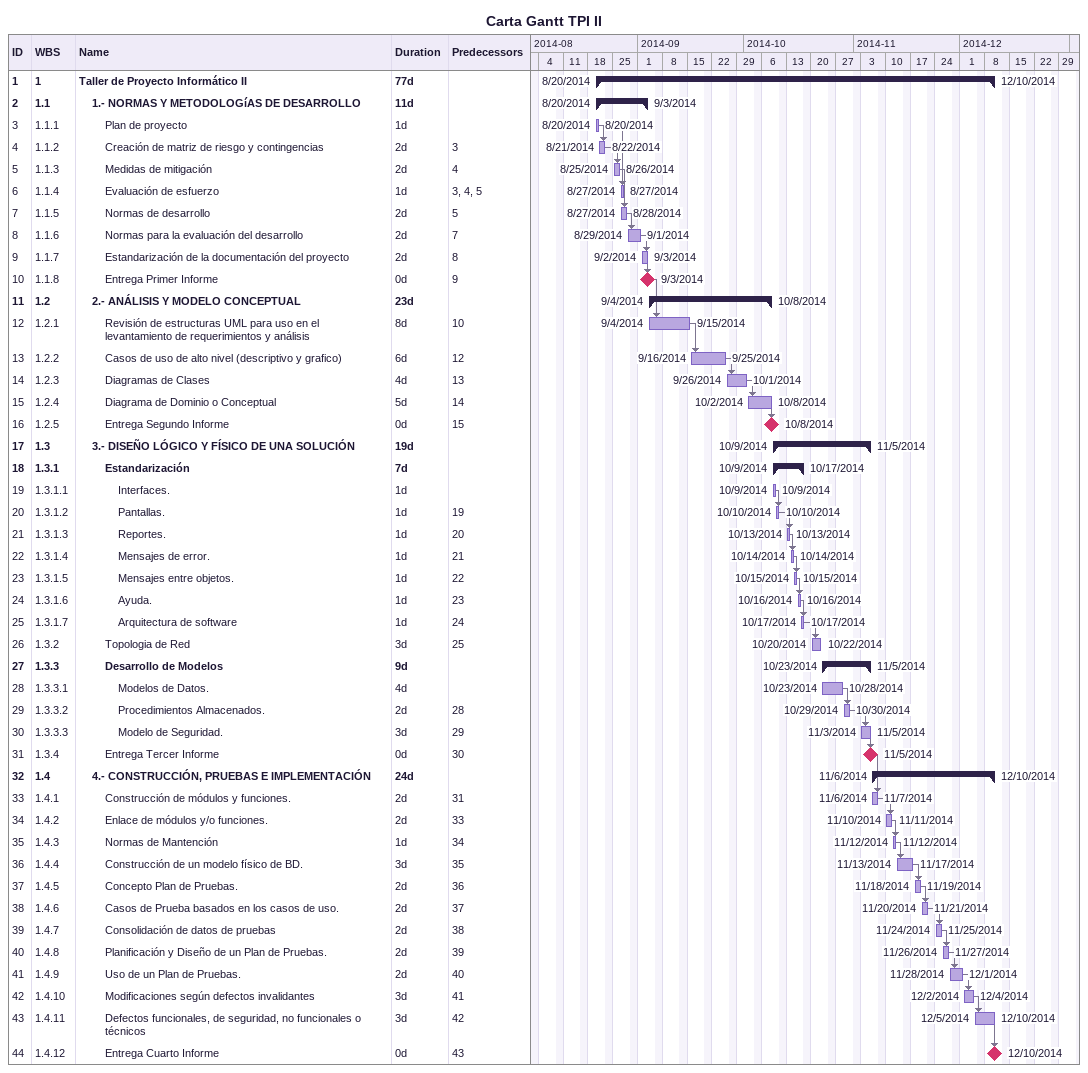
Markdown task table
Carta Gantt TPI II

| ID | WBS | Task | Duration | Start | Finish | Predecessors |
|---|---|---|---|---|---|---|
| 1 | 1 | **Taller de Proyecto Informático II** | 77d | 2014-08-20 | 2014-12-10 |  |
| 2 | 1.1 | **1.- NORMAS Y METODOLOGíAS DE DESARROLLO** | 11d | 2014-08-20 | 2014-09-03 |  |
| 3 | 1.1.1 | Plan de proyecto | 1d | 2014-08-20 | 2014-08-20 |  |
| 4 | 1.1.2 | Creación de matriz de riesgo y contingencias | 2d | 2014-08-21 | 2014-08-22 | 3 |
| 5 | 1.1.3 | Medidas de mitigación | 2d | 2014-08-25 | 2014-08-26 | 4 |
| 6 | 1.1.4 | Evaluación de esfuerzo | 1d | 2014-08-27 | 2014-08-27 | 3, 4, 5 |
| 7 | 1.1.5 | Normas de desarrollo | 2d | 2014-08-27 | 2014-08-28 | 5 |
| 8 | 1.1.6 | Normas para la evaluación del desarrollo | 2d | 2014-08-29 | 2014-09-01 | 7 |
| 9 | 1.1.7 | Estandarización de la documentación del proyecto | 2d | 2014-09-02 | 2014-09-03 | 8 |
| 10 | 1.1.8 | Entrega Primer Informe | 0d | 2014-09-03 | 2014-09-03 | 9 |
| 11 | 1.2 | **2.- ANÁLISIS Y MODELO CONCEPTUAL** | 23d | 2014-09-04 | 2014-10-08 |  |
| 12 | 1.2.1 | Revisión de estructuras UML para uso en el levantamiento de requerimientos y análisis | 8d | 2014-09-04 | 2014-09-15 | 10 |
| 13 | 1.2.2 | Casos de uso de alto nivel (descriptivo y grafico) | 6d | 2014-09-16 | 2014-09-25 | 12 |
| 14 | 1.2.3 | Diagramas de Clases | 4d | 2014-09-26 | 2014-10-01 | 13 |
| 15 | 1.2.4 | Diagrama de Dominio o Conceptual | 5d | 2014-10-02 | 2014-10-08 | 14 |
| 16 | 1.2.5 | Entrega Segundo Informe | 0d | 2014-10-08 | 2014-10-08 | 15 |
| 17 | 1.3 | **3.- DISEÑO LÓGICO Y FÍSICO DE UNA SOLUCIÓN** | 19d | 2014-10-09 | 2014-11-05 |  |
| 18 | 1.3.1 | **Estandarización** | 7d | 2014-10-09 | 2014-10-17 |  |
| 19 | 1.3.1.1 | Interfaces. | 1d | 2014-10-09 | 2014-10-09 |  |
| 20 | 1.3.1.2 | Pantallas. | 1d | 2014-10-10 | 2014-10-10 | 19 |
| 21 | 1.3.1.3 | Reportes. | 1d | 2014-10-13 | 2014-10-13 | 20 |
| 22 | 1.3.1.4 | Mensajes de error. | 1d | 2014-10-14 | 2014-10-14 | 21 |
| 23 | 1.3.1.5 | Mensajes entre objetos. | 1d | 2014-10-15 | 2014-10-15 | 22 |
| 24 | 1.3.1.6 | Ayuda. | 1d | 2014-10-16 | 2014-10-16 | 23 |
| 25 | 1.3.1.7 | Arquitectura de software | 1d | 2014-10-17 | 2014-10-17 | 24 |
| 26 | 1.3.2 | Topologia de Red | 3d | 2014-10-20 | 2014-10-22 | 25 |
| 27 | 1.3.3 | **Desarrollo de Modelos** | 9d | 2014-10-23 | 2014-11-05 |  |
| 28 | 1.3.3.1 | Modelos de Datos. | 4d | 2014-10-23 | 2014-10-28 |  |
| 29 | 1.3.3.2 | Procedimientos Almacenados. | 2d | 2014-10-29 | 2014-10-30 | 28 |
| 30 | 1.3.3.3 | Modelo de Seguridad. | 3d | 2014-11-03 | 2014-11-05 | 29 |
| 31 | 1.3.4 | Entrega Tercer Informe | 0d | 2014-11-05 | 2014-11-05 | 30 |
| 32 | 1.4 | **4.- CONSTRUCCIÓN, PRUEBAS E IMPLEMENTACIÓN** | 24d | 2014-11-06 | 2014-12-10 |  |
| 33 | 1.4.1 | Construcción de módulos y funciones. | 2d | 2014-11-06 | 2014-11-07 | 31 |
| 34 | 1.4.2 | Enlace de módulos y/o funciones. | 2d | 2014-11-10 | 2014-11-11 | 33 |
| 35 | 1.4.3 | Normas de Mantención | 1d | 2014-11-12 | 2014-11-12 | 34 |
| 36 | 1.4.4 | Construcción de un modelo físico de BD. | 3d | 2014-11-13 | 2014-11-17 | 35 |
| 37 | 1.4.5 | Concepto Plan de Pruebas. | 2d | 2014-11-18 | 2014-11-19 | 36 |
| 38 | 1.4.6 | Casos de Prueba basados en los casos de uso. | 2d | 2014-11-20 | 2014-11-21 | 37 |
| 39 | 1.4.7 | Consolidación de datos de pruebas | 2d | 2014-11-24 | 2014-11-25 | 38 |
| 40 | 1.4.8 | Planificación y Diseño de un Plan de Pruebas. | 2d | 2014-11-26 | 2014-11-27 | 39 |
| 41 | 1.4.9 | Uso de un Plan de Pruebas. | 2d | 2014-11-28 | 2014-12-01 | 40 |
| 42 | 1.4.10 | Modificaciones según defectos invalidantes | 3d | 2014-12-02 | 2014-12-04 | 41 |
| 43 | 1.4.11 | Defectos funcionales, de seguridad, no funcionales o técnicos | 3d | 2014-12-05 | 2014-12-10 | 42 |
| 44 | 1.4.12 | Entrega Cuarto Informe | 0d | 2014-12-10 | 2014-12-10 | 43 |
